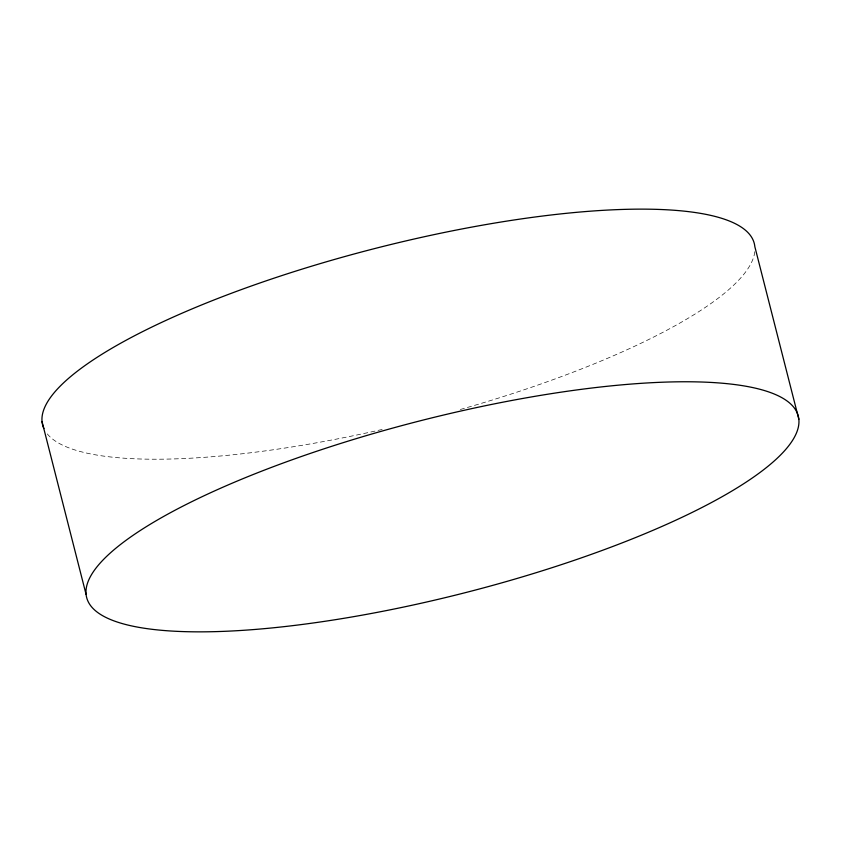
<?xml version="1.0" encoding="UTF-8"?>
<svg xmlns="http://www.w3.org/2000/svg" width="841" height="841" viewBox="0 0 841 841"><rect width="100%" height="100%" fill="white"/><g stroke="black" fill="none" stroke-linecap="round" stroke-linejoin="round"><path stroke-width="0.63" stroke-dasharray="4.21 3.15" d="M754.798 251.68A367.212 88.841 -14.3 0 1 458.808 409.924M382.14 429.478A367.212 88.841 -14.3 0 1 47.054 433.63"/><path stroke-width="1.26" d="M798.845 419.302A367.212 88.841 -14.3 0 0 256.463 473.21A367.212 88.841 -14.3 0 0 272.032 627.922A367.212 88.841 -14.3 0 0 798.845 419.302L754.84 246.665A367.212 88.841 -14.3 0 0 375.265 248.41A367.212 88.841 -14.3 0 0 43.9 428.521M42.05 421.688L86.055 594.314"/></g></svg>
